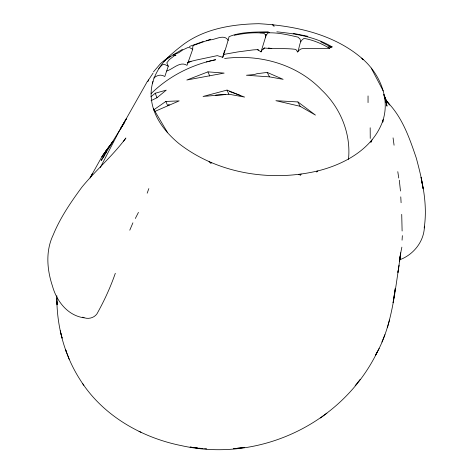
<?xml version="1.0" encoding="UTF-8"?>
<svg xmlns="http://www.w3.org/2000/svg" width="473" height="473" viewBox="0 0 473 473"><rect width="100%" height="100%" fill="white"/><g stroke="black" fill="none" stroke-linecap="round" stroke-linejoin="round"><path stroke-width="0.71" d="M368.047 102.606L368.047 95.93M148.522 79.925L148.51 80.853L147.558 81.421L153.051 73.144M316.75 171.202L316.727 172.071L317.85 170.907C344.681 164.267 372.771 148.688 382.627 121.348C390.586 98.437 379.512 73.167 361.703 58.155C333.489 34.015 295.099 25.773 258.908 23.703C231.474 24.158 202.066 29.024 180.254 46.933A149.645 104.137 12.5 0 0 173.514 52.462C159.898 63.264 149.503 80.138 151.295 98.047C152.832 116.524 165.077 132.156 178.936 143.567C217.568 173.68 270.781 182.052 317.85 170.907M166.721 71.027C173.142 69.046 180.095 60.881 187.001 65.333L192.706 49.287L192.789 46.437L193.871 45.266L210.721 39.218L209.917 39.915L206.577 40.849M298.8 174.413L300.385 175.105L300.414 174.235M402.062 240.172L402.363 235.643M348.477 159.419C351.185 133.753 340.448 107.72 321.776 90.142C297.091 64.168 259.582 53.91 224.61 58.486M257.442 49.464L261.025 51.888L265.353 37.751L265.672 34.913L263.845 33.281C254.048 32.052 243.997 33.323 234.366 35.262M424.411 226.159C424.305 241.372 413.455 254.917 399.378 259.902M399.117 265.146L397.941 272.448L400.773 252.777M424.186 227.939C427.805 204.401 422.395 180.615 416.264 157.964C409.565 138.27 402.523 117.653 387.7 102.428L389.687 104.994L384.786 98.437L387.31 101.985L385.672 99.253M398.538 268.711C394.027 298.274 390.775 329.196 375.314 355.489L379.169 348.441M401.867 247.143L399.845 257.383M382.627 121.348L382.823 122.004L383.201 119.338M399.845 259.399L400.365 256.135L399.514 261.539L400.672 253.983M371.305 140.729L371.057 142.054L370.276 141.9M187.556 62.838L188.331 62.028L196.236 60.065L217.284 55.631L222.765 57.328L223.741 53.153M387.393 327.759L389.498 320.02M276.853 31.821C295.927 33.796 315.45 36.811 332.129 46.928L330.97 46.998L329.498 48.299C321.859 43.64 312.919 39.933 304.068 38.396C299.06 40.861 299.776 47.56 297.635 51.977L295.862 49.411C285.609 47.95 275.014 49.222 264.679 48.033L261.575 50.487L261.025 51.888M223.954 52.485L224.592 50.475M268.315 31.815C255.266 32.152 241.242 31.656 229.062 36.669C227.253 43.492 225.166 50.522 222.765 57.328M211.283 162.6L210.993 163.481L209.054 161.612M166.727 59.155L173.183 54.838L175.991 55.134L174.614 55.53L169.358 59.568L166.815 62.868L168.287 66.196L164.817 76.502C160.903 73.954 156.965 75.272 153.719 78.033M265.353 37.751L266.329 34.961L268.15 32.856C278.136 32.442 288.228 34.901 297.966 37.131L300.065 39.076L300.645 41.754M115.317 273.293C110.664 286.697 104.799 299.604 97.964 312.02C95.57 317.773 88.149 319.925 82.763 317.158M147.18 193.185L148.835 188.609M152.436 83.449L152.998 81.451M381.93 342.056L384.916 334.689M129.779 230.18L132.919 222.813M372.062 139.801L371.057 142.054L370.891 141.256M110.907 144.732L101.181 160.465L104.905 154.967M100.3 167.56L118.522 132.41L147.434 81.273M90.213 177.854L92.412 173.52M135.325 218.479L138.453 212.383M90.118 177.824L101.937 156.646L112.225 142.444L105.798 151.011M377.466 351.575C342.878 423.43 259.423 463.032 181.455 445.643C141.025 437.549 102.103 415.099 79.99 379.553C64.097 354.744 56.482 325.057 56.837 295.702M109.624 146.476L123.134 124.641M112.125 142.917L113.343 141.102M123.802 123.707L121.23 127.444L121.744 126.705M123.967 123.465L124.748 122.324M107.259 149.131L101.937 156.646L109.375 146.252M123.406 141.415L125.895 138.021C112.816 155.806 95.848 170.138 81.9 187.154C70.915 202.131 60.248 217.639 53.207 234.915C45.455 251.021 46.951 269.527 52.462 286.064C56.612 301.189 67.68 315.592 84.052 317.821M153.435 71.926L160.477 63.654L165.568 59.373M355.134 385.69L360.16 379.405M300.385 175.105L301.195 174.099M158.691 68.514L162.109 64.984L163.339 64.499L165.243 64.73L168.287 66.196M297.635 51.977L299.291 50.091L300.94 48.991L302.442 48.648L329.498 48.299M104.888 154.086L106.354 152.578M151.106 93.642C168.731 76.289 191.5 64.7 215.658 59.722L206.323 61.951M164.025 61.242L165.55 59.935M150.952 96.782L155.25 93.228L166.265 90.136L156.971 97.751L151.094 100.643M262.976 49.068L264.478 47.844M153.589 109.949L165.846 101.441L179.19 100.885L154.978 111.368M320.458 418.014L326.914 413.166M165.402 59.58L170.185 56.151M174.614 55.53L173.183 54.838L182.407 49.405M223.232 55.199L224.793 54.229L237.949 51.9L253.108 49.913L256.733 49.671L258.666 50.037M187.816 62.927L191.062 61.366M189.383 46.466L203.171 41.523M173.183 54.838L178.741 52.728L182.85 49.902L187.533 47.667L189.744 47.684L192.706 49.287M207.966 71.861L186.823 80.02L224.167 73.096L207.966 71.861L209.722 75.987M328.037 47.046L330.107 46.319L332.129 46.928L330.006 47.194M240.455 95.475L227.028 90.095L203.071 96.451L228.861 94.222L244.582 97.071L229.352 91.443M209.917 39.915C215.712 39.75 224.137 33.589 228.258 40.406M329.782 47.182L330.97 46.998L320.747 41.772M242.401 447.777L244.718 447.417L233.745 448.717L244.718 447.417M267.198 72.422L256.786 73.735L254.474 74.533L246.463 75.242L269.504 76.863L283.156 79.34L267.198 72.422L269.504 76.863M225.538 94.594L215.794 95.079L216.007 95.327M260.079 32.755L269.551 32.525M265.672 34.913L266.329 34.961M297.925 101.943L275.925 100.696L300.113 106.289L315.438 115.087L297.925 101.943L300.113 106.289M198.766 448.162L203.207 448.546M204.537 448.664L206.707 448.847M197.625 448.037L190.081 447.074L198.045 448.102M268.386 47.992L271.792 48.553M293.136 33.341L307.864 36.32M361.703 58.155L363.205 59.515M139.056 431.382L141.001 432.257M272.212 24.401L274.139 26.222L272.578 24.43M82.515 383.473L83.857 385.288M153.335 108.589L167.637 132.736M371.264 68.136L383.213 90.917M228.861 94.222L227.028 90.095M165.846 101.441L167.637 105.597L169.003 104.503L169.192 105.041M384.052 95.966L386.311 101.263L383.834 94.47L386.754 103.829L384.797 96.817L387.009 106.153L385.548 99.608M156.971 97.751L155.25 93.228M69.182 359.238L65.499 349.488L66.527 352.231M362.513 58.841L362.661 59.415M60.237 330.716L62.099 338.136L60.987 333.672M422.212 183.577L421.106 177.405L423.14 188.833L422.087 182.525M397.787 171.669L398.769 178.055M393.063 137.868L394.074 145.211M399.283 180.154L400.483 191.009M400.767 196.857L401.098 202.722M401.719 214.364L402.115 231.007M382.775 120.786L382.823 122.004M56.979 301.579L57.097 304.754L56.884 298.357M370.182 127.775L370.247 138.453M395.245 288.619L393.122 302.649L395.245 288.619M123.565 123.483L120.727 128.378L126.563 118.445L123.565 123.483"/></g></svg>
